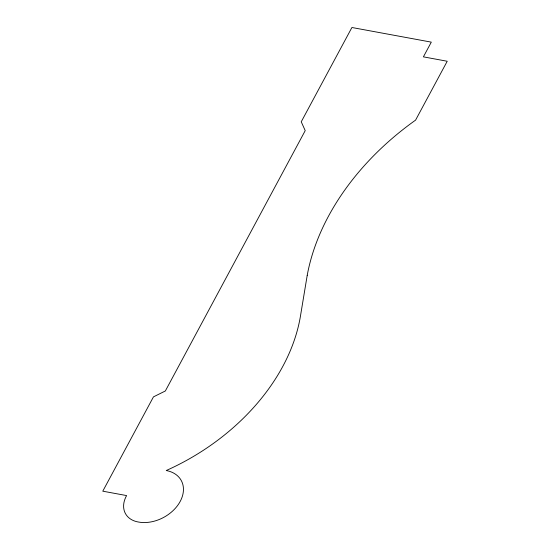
<?xml version="1.0" encoding="UTF-8"?>
<svg xmlns="http://www.w3.org/2000/svg" width="550" height="550" viewBox="0 0 550 550"><rect width="100%" height="100%" fill="white"/><g stroke="black" fill="none" stroke-linecap="round" stroke-linejoin="round"><path stroke-width="0.82" d="M307.223 275.282L300.355 316.69A196.027 142.663 -28.7 0 1 166.238 470.525A32.876 23.932 -28.7 0 1 180.201 501.414A32.876 23.932 -28.7 0 1 138.559 522.046A27.541 20.047 -28.7 0 1 126.603 495.578L102.781 491.184L153.45 396.88L165.344 390.981L305.222 130.632L301.242 121.804L351.911 27.5L431.303 42.137L423.397 56.856L447.219 61.249L415.58 120.127A241.697 175.904 -28.7 0 0 307.223 275.282"/></g></svg>
